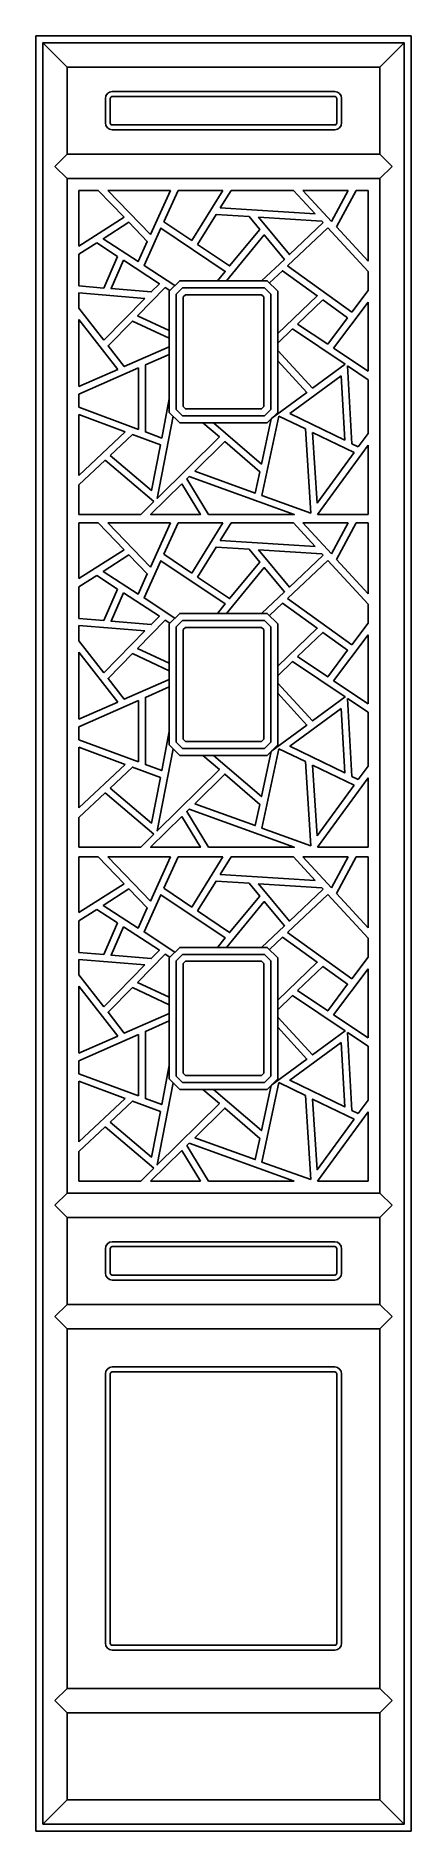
# Model space of a CAD drawing. Header units: metres. Extents: x 0 to 540, y 0 to 2580.
import ezdxf

# ---------------------------------------------------------------- set-up
doc = ezdxf.new("R2010")
doc.units = ezdxf.units.M
for name, color, linetype in [('3', 3, 'Continuous'), ('4', 4, 'Continuous'), ('7', 7, 'Continuous')]:
    doc.layers.add(name, color=color, linetype=linetype)

msp = doc.modelspace()

# ---------------------------------------------------------------- linework, layer by layer
at = {"layer": '3'}
for p, q in [((10, 2570), (45, 2535)), ((495, 2535), (530, 2570)), ((45, 2410), (27.5, 2392.5)), ((495, 2410), (512.5, 2392.5)), ((27.5, 2392.5), (45, 2375)), ((495, 2375), (512.5, 2392.5)), ((126.83, 2319.44), (89.56, 2358)), ((103.47, 2358), (164.84, 2294.51)), ((164.84, 2294.51), (193.81, 2358)), ((204.8, 2358), (184.26, 2312.98)), ((224.43, 2285.94), (269.16, 2358)), ((280.93, 2358), (265.39, 2332.96)), ((401.81, 2324.17), (370.64, 2358)), ((384.24, 2358), (425.3, 2313.43)), ((425.3, 2313.43), (449.33, 2358)), ((460.69, 2358), (432.46, 2305.65)), ((265.39, 2332.96), (401.81, 2324.17)), ((62, 2278), (126.83, 2319.44)), ((184.26, 2312.98), (224.43, 2285.94)), ((420.13, 2304.28), (362.29, 2249.6)), ((478, 2241.46), (420.13, 2304.28)), ((432.46, 2305.65), (478, 2256.22)), ((62, 2266.13), (87.71, 2282.57)), ((87.71, 2282.57), (117.56, 2263.1)), ((117.56, 2263.1), (97.71, 2217.67)), ((362.29, 2249.6), (454.67, 2182.96)), ((97.71, 2217.67), (62, 2220.6)), ((62, 2210.56), (156.92, 2202.77)), ((156.92, 2202.77), (97.69, 2142.67)), ((376.66, 2165.88), (413.05, 2200.65)), ((413.05, 2200.65), (448.66, 2174.96)), ((478, 2197.38), (428.33, 2131.24)), ((454.67, 2182.96), (478, 2214.03)), ((97.69, 2142.67), (62, 2188.49)), ((62, 2172.22), (117.77, 2100.6)), ((448.66, 2174.96), (420.01, 2136.82)), ((348, 2138.5), (369.25, 2158.8)), ((369.25, 2158.8), (444.98, 2108.05)), ((420.01, 2136.82), (376.66, 2165.88)), ((398.14, 2073.58), (348, 2127.95)), ((428.33, 2131.24), (478, 2097.95)), ((62, 2065.15), (147.61, 2102.8)), ((117.77, 2100.6), (62, 2076.08)), ((147.61, 2102.8), (147.61, 2014.53)), ((365.45, 2037.1), (439.13, 2091.32)), ((444.98, 2108.05), (398.14, 2073.58)), ((439.13, 2091.32), (444.57, 1998.82)), ((478, 2085.92), (448.29, 2105.83)), ((448.29, 2105.83), (454.88, 1993.83)), ((147.61, 2014.53), (62, 2046.46)), ((128.41, 2011.02), (62, 2035.79)), ((444.57, 1998.82), (365.45, 2037.1)), ((62, 1948.44), (128.41, 2011.02)), ((398.28, 2010.11), (404.62, 1908.38)), ((457.93, 1981.25), (398.28, 2010.11)), ((478, 1991.74), (405.02, 1892)), ((454.88, 1993.83), (463.94, 1989.45)), ((463.94, 1989.45), (478, 2008.68)), ((62, 1934.7), (99.49, 1970.03)), ((99.49, 1970.03), (169.93, 1910.78)), ((404.62, 1908.38), (457.93, 1981.25)), ((169.93, 1910.78), (150.87, 1892)), ((150.87, 1892), (62, 1892)), ((405.02, 1892), (478, 1892)), ((89.56, 1880), (62, 1880)), ((126.83, 1841.44), (89.56, 1880)), ((193.81, 1880), (103.47, 1880)), ((103.47, 1880), (164.84, 1816.51)), ((164.84, 1816.51), (193.81, 1880)), ((204.8, 1880), (184.26, 1834.98)), ((269.16, 1880), (204.8, 1880)), ((224.43, 1807.94), (269.16, 1880)), ((280.93, 1880), (265.39, 1854.96)), ((370.64, 1880), (280.93, 1880)), ((401.81, 1846.17), (370.64, 1880)), ((449.33, 1880), (384.24, 1880)), ((384.24, 1880), (425.3, 1835.43)), ((425.3, 1835.43), (449.33, 1880)), ((460.69, 1880), (432.46, 1827.65)), ((478, 1880), (460.69, 1880)), ((62, 1800), (126.83, 1841.44)), ((184.26, 1834.98), (224.43, 1807.94)), ((265.39, 1854.96), (401.81, 1846.17)), ((420.13, 1826.28), (362.29, 1771.6)), ((478, 1763.46), (420.13, 1826.28)), ((432.46, 1827.65), (478, 1778.22)), ((62, 1788.13), (87.71, 1804.57)), ((87.71, 1804.57), (117.56, 1785.1)), ((117.56, 1785.1), (97.71, 1739.67)), ((362.29, 1771.6), (454.67, 1704.96)), ((97.71, 1739.67), (62, 1742.6)), ((62, 1732.56), (156.92, 1724.77)), ((454.67, 1704.96), (478, 1736.03)), ((97.69, 1664.67), (62, 1710.49)), ((156.92, 1724.77), (97.69, 1664.67)), ((478, 1719.38), (428.33, 1653.24)), ((62, 1694.22), (117.77, 1622.6)), ((428.33, 1653.24), (478, 1619.95)), ((448.29, 1627.83), (454.88, 1515.83)), ((478, 1607.92), (448.29, 1627.83)), ((62, 1587.15), (147.61, 1624.8)), ((117.77, 1622.6), (62, 1598.08)), ((147.61, 1624.8), (147.61, 1536.53)), ((147.61, 1536.53), (62, 1568.46)), ((128.41, 1533.02), (62, 1557.79)), ((62, 1470.44), (128.41, 1533.02)), ((457.93, 1503.25), (398.28, 1532.11)), ((398.28, 1532.11), (404.62, 1430.38)), ((463.94, 1511.45), (478, 1530.68)), ((404.62, 1430.38), (457.93, 1503.25)), ((478, 1513.74), (405.02, 1414)), ((454.88, 1515.83), (463.94, 1511.45)), ((62, 1456.7), (99.49, 1492.03)), ((99.49, 1492.03), (169.93, 1432.78)), ((169.93, 1432.78), (150.87, 1414)), ((150.87, 1414), (62, 1414)), ((89.56, 1400), (62, 1400)), ((126.83, 1361.44), (89.56, 1400)), ((193.81, 1400), (103.47, 1400)), ((103.47, 1400), (164.84, 1336.51)), ((164.84, 1336.51), (193.81, 1400)), ((204.8, 1400), (184.26, 1354.98)), ((269.16, 1400), (204.8, 1400)), ((224.43, 1327.94), (269.16, 1400)), ((280.93, 1400), (265.39, 1374.96)), ((370.64, 1400), (280.93, 1400)), ((401.81, 1366.17), (370.64, 1400)), ((449.33, 1400), (384.24, 1400)), ((384.24, 1400), (425.3, 1355.43)), ((405.02, 1414), (478, 1414)), ((425.3, 1355.43), (449.33, 1400)), ((460.69, 1400), (432.46, 1347.65)), ((478, 1400), (460.69, 1400)), ((265.39, 1374.96), (401.81, 1366.17)), ((62, 1320), (126.83, 1361.44)), ((184.26, 1354.98), (224.43, 1327.94)), ((420.13, 1346.28), (362.29, 1291.6)), ((478, 1283.46), (420.13, 1346.28)), ((432.46, 1347.65), (478, 1298.22)), ((62, 1308.13), (87.71, 1324.57)), ((87.71, 1324.57), (117.56, 1305.1)), ((117.56, 1305.1), (97.71, 1259.67)), ((362.29, 1291.6), (454.67, 1224.96)), ((97.71, 1259.67), (62, 1262.6)), ((62, 1252.56), (156.92, 1244.77)), ((156.92, 1244.77), (97.69, 1184.67)), ((478, 1239.38), (428.33, 1173.24)), ((454.67, 1224.96), (478, 1256.03)), ((97.69, 1184.67), (62, 1230.49)), ((62, 1214.22), (117.77, 1142.6)), ((428.33, 1173.24), (478, 1139.95)), ((62, 1107.15), (147.61, 1144.8)), ((117.77, 1142.6), (62, 1118.08)), ((147.61, 1144.8), (147.61, 1056.53)), ((478, 1127.92), (448.29, 1147.83)), ((448.29, 1147.83), (454.88, 1035.83)), ((147.61, 1056.53), (62, 1088.46)), ((128.41, 1053.02), (62, 1077.79)), ((325.18, 961.6), (349.66, 1075.63)), ((349.66, 1075.63), (387.95, 1057.11)), ((62, 990.44), (128.41, 1053.02)), ((387.95, 1057.11), (395.48, 936.22)), ((478, 1033.74), (405.02, 934)), ((454.88, 1035.83), (463.94, 1031.45)), ((463.94, 1031.45), (478, 1050.68)), ((62, 976.7), (99.49, 1012.03)), ((99.49, 1012.03), (169.93, 952.78)), ((220.67, 988.73), (217.15, 985.26)), ((217.15, 985.26), (248.39, 934)), ((371.84, 934), (220.67, 988.73)), ((165.12, 934), (209.83, 978.05)), ((209.83, 978.05), (236.68, 934)), ((395.48, 936.22), (325.18, 961.6)), ((169.93, 952.78), (150.87, 934)), ((27.5, 899.5), (45, 917)), ((495, 917), (512.5, 899.5)), ((45, 882), (27.5, 899.5)), ((495, 882), (512.5, 899.5)), ((27.5, 739.5), (45, 757)), ((495, 757), (512.5, 739.5)), ((45, 722), (27.5, 739.5)), ((495, 722), (512.5, 739.5)), ((27.5, 187.5), (45, 205)), ((45, 170), (27.5, 187.5)), ((495, 205), (512.5, 187.5)), ((495, 170), (512.5, 187.5)), ((10, 10), (45, 45)), ((495, 45), (530, 10))]:
    msp.add_line(p, q, dxfattribs=at)
for points in [[(10, 10), (530, 10), (530, 2570), (10, 2570)], [(232.73, 2280.35), (278.83, 2249.33), (322.08, 2301.77), (306.78, 2320.27), (259.41, 2323.32)], [(413.36, 2311.63), (364.84, 2265.77), (320.48, 2319.39), (411.62, 2313.52)], [(126.05, 2257.56), (177.71, 2223.87), (166.07, 2212.05), (108.25, 2216.8)], [(192, 2213.07), (206.93, 2228), (333.07, 2228), (348, 2213.07), (348, 2038.93), (333.07, 2024), (206.93, 2024), (192, 2038.93)], [(202, 2208.93), (211.07, 2218), (328.93, 2218), (338, 2208.93), (338, 2043.07), (328.93, 2034), (211.07, 2034), (202, 2043.07)], [(212, 2204.79), (215.21, 2208), (324.79, 2208), (328, 2204.79), (328, 2047.21), (324.79, 2044), (215.21, 2044), (212, 2047.21)], [(349.66, 2033.63), (387.95, 2015.11), (395.48, 1894.22), (325.18, 1919.6)], [(106.82, 1976.93), (138.86, 2007.12), (179.19, 1992.07), (166.57, 1926.68)], [(228.54, 1954.49), (271.74, 1997.05), (322.25, 1953.57), (315.69, 1923.03)], [(209.83, 1936.05), (236.68, 1892), (165.12, 1892)], [(248.39, 1892), (371.84, 1892), (220.67, 1946.73), (217.15, 1943.26)], [(232.73, 1802.35), (278.83, 1771.33), (322.08, 1823.77), (306.78, 1842.27), (259.41, 1845.32)], [(413.36, 1833.63), (364.84, 1787.77), (320.48, 1841.39), (411.62, 1835.52)], [(126.05, 1779.56), (177.71, 1745.87), (166.07, 1734.05), (108.25, 1738.8)], [(192, 1735.07), (206.93, 1750), (333.07, 1750), (348, 1735.07), (348, 1560.93), (333.07, 1546), (206.93, 1546), (192, 1560.93)], [(202, 1730.93), (211.07, 1740), (328.93, 1740), (338, 1730.93), (338, 1565.07), (328.93, 1556), (211.07, 1556), (202, 1565.07)], [(212, 1726.79), (215.21, 1730), (324.79, 1730), (328, 1726.79), (328, 1569.21), (324.79, 1566), (215.21, 1566), (212, 1569.21)], [(376.66, 1687.88), (413.05, 1722.65), (448.66, 1696.96), (420.01, 1658.82)], [(439.13, 1613.32), (444.57, 1520.82), (365.45, 1559.1)], [(349.66, 1555.63), (387.95, 1537.11), (395.48, 1416.22), (325.18, 1441.6)], [(106.82, 1498.93), (138.86, 1529.12), (179.19, 1514.07), (166.57, 1448.68)], [(228.54, 1476.49), (271.74, 1519.05), (322.25, 1475.57), (315.69, 1445.03)], [(209.83, 1458.05), (236.68, 1414), (165.12, 1414)], [(248.39, 1414), (371.84, 1414), (220.67, 1468.73), (217.15, 1465.26)], [(232.73, 1322.35), (278.83, 1291.33), (322.08, 1343.77), (306.78, 1362.27), (259.41, 1365.32)], [(413.36, 1353.63), (364.84, 1307.77), (320.48, 1361.39), (411.62, 1355.52)], [(126.05, 1299.56), (177.71, 1265.87), (166.07, 1254.05), (108.25, 1258.8)], [(192, 1255.07), (206.93, 1270), (333.07, 1270), (348, 1255.07), (348, 1080.93), (333.07, 1066), (206.93, 1066), (192, 1080.93)], [(202, 1250.93), (211.07, 1260), (328.93, 1260), (338, 1250.93), (338, 1085.07), (328.93, 1076), (211.07, 1076), (202, 1085.07)], [(212, 1246.79), (215.21, 1250), (324.79, 1250), (328, 1246.79), (328, 1089.21), (324.79, 1086), (215.21, 1086), (212, 1089.21)], [(376.66, 1207.88), (413.05, 1242.65), (448.66, 1216.96), (420.01, 1178.82)], [(439.13, 1133.32), (444.57, 1040.82), (365.45, 1079.1)], [(106.82, 1018.93), (138.86, 1049.12), (179.19, 1034.07), (166.57, 968.68)], [(228.54, 996.49), (271.74, 1039.05), (322.25, 995.57), (315.69, 965.03)], [(457.93, 1023.25), (398.28, 1052.11), (404.62, 950.38)]]:
    msp.add_lwpolyline(points, close=True, dxfattribs=at)
for points in [[(110, 2445), (430, 2445, 0.41), (440, 2455), (440, 2490, 0.41), (430, 2500), (110, 2500, 0.41), (100, 2490), (100, 2455, 0.41)], [(110, 2452), (430, 2452, 0.41), (433, 2455), (433, 2490, 0.41), (430, 2493), (110, 2493, 0.41), (107, 2490), (107, 2455, 0.41)], [(110, 847), (430, 847, -0.41), (440, 837), (440, 802, -0.41), (430, 792), (110, 792, -0.41), (100, 802), (100, 837, -0.41)], [(110, 840), (430, 840, -0.41), (433, 837), (433, 802, -0.41), (430, 799), (110, 799, -0.41), (107, 802), (107, 837, -0.41)], [(110, 667), (430, 667, -0.41), (440, 657), (440, 270, -0.41), (430, 260), (110, 260, -0.41), (100, 270), (100, 657, -0.41)], [(110, 660), (430, 660, -0.41), (433, 657), (433, 270, -0.41), (430, 267), (110, 267, -0.41), (107, 270), (107, 657, -0.41)]]:
    msp.add_lwpolyline(points, format="xyb", close=True, dxfattribs=at)
for points in [[(160.38, 2284.74), (147.15, 2255.74), (96.96, 2288.48), (133.93, 2312.11), (160.88, 2284.23)], [(200.12, 2221.19), (155.62, 2250.21), (180.05, 2303.76), (272.44, 2241.57), (261.24, 2228)], [(274.21, 2228), (328.57, 2293.93), (357.55, 2258.88), (324.88, 2228)], [(336.17, 2224.91), (354.89, 2242.6), (404.81, 2206.6), (348, 2152.33)], [(192.89, 2213.96), (186.26, 2218.29), (146.29, 2177.74), (192, 2156.43)], [(192, 2133.25), (127.21, 2104.76), (103.88, 2134.71), (138.84, 2170.18), (192, 2145.4)], [(192, 2122.33), (157.61, 2107.2), (157.61, 2010.8), (181.12, 2002.03), (192, 2058.42)], [(348, 2113.2), (390.04, 2067.61), (339.47, 2030.39)], [(197.38, 2033.55), (174.57, 1915.35), (264.14, 2003.6), (240.44, 2024)], [(255.77, 2024), (324.64, 1964.71), (338.54, 2029.46)], [(160.38, 1806.74), (147.15, 1777.74), (96.96, 1810.48), (133.93, 1834.11), (160.88, 1806.23)], [(200.12, 1743.19), (155.62, 1772.21), (180.05, 1825.76), (272.44, 1763.57), (261.24, 1750)], [(274.21, 1750), (328.57, 1815.93), (357.55, 1780.88), (324.88, 1750)], [(336.17, 1746.91), (354.89, 1764.6), (404.81, 1728.6), (348, 1674.33)], [(192.89, 1735.96), (186.26, 1740.29), (146.29, 1699.74), (192, 1678.43)], [(192, 1655.25), (127.21, 1626.76), (103.88, 1656.71), (138.84, 1692.18), (192, 1667.4)], [(348, 1660.5), (369.25, 1680.8), (444.98, 1630.05), (398.14, 1595.58), (348, 1649.95)], [(192, 1644.33), (157.61, 1629.2), (157.61, 1532.8), (181.12, 1524.03), (192, 1580.42)], [(348, 1635.2), (390.04, 1589.61), (339.47, 1552.39)], [(197.38, 1555.55), (174.57, 1437.35), (264.14, 1525.6), (240.44, 1546)], [(255.77, 1546), (324.64, 1486.71), (338.54, 1551.46)], [(160.38, 1326.74), (147.15, 1297.74), (96.96, 1330.48), (133.93, 1354.11), (160.88, 1326.23)], [(200.12, 1263.19), (155.62, 1292.21), (180.05, 1345.76), (272.44, 1283.57), (261.24, 1270)], [(274.21, 1270), (328.57, 1335.93), (357.55, 1300.88), (324.88, 1270)], [(336.17, 1266.91), (354.89, 1284.6), (404.81, 1248.6), (348, 1194.33)], [(192.89, 1255.96), (186.26, 1260.29), (146.29, 1219.74), (192, 1198.43)], [(192, 1175.25), (127.21, 1146.76), (103.88, 1176.71), (138.84, 1212.18), (192, 1187.4)], [(348, 1180.5), (369.25, 1200.8), (444.98, 1150.05), (398.14, 1115.58), (348, 1169.95)], [(192, 1164.33), (157.61, 1149.2), (157.61, 1052.8), (181.12, 1044.03), (192, 1100.42)], [(348, 1155.2), (390.04, 1109.61), (339.47, 1072.39)], [(197.38, 1075.55), (174.57, 957.35), (264.14, 1045.6), (240.44, 1066)], [(255.77, 1066), (324.64, 1006.71), (338.54, 1071.46)]]:
    msp.add_lwpolyline(points, dxfattribs=at)
at = {"layer": '4'}
msp.add_lwpolyline([(0, 0), (540, 0), (540, 2580), (0, 2580)], close=True, dxfattribs=at)
at = {"layer": '7'}
for p, q in [((495, 2535), (45, 2535)), ((45, 2535), (45, 2410)), ((495, 2535), (495, 2410)), ((45, 2410), (495, 2410)), ((45, 2375), (45, 917)), ((45, 2375), (495, 2375)), ((495, 917), (495, 2375)), ((62, 2358), (62, 2278)), ((89.56, 2358), (62, 2358)), ((193.81, 2358), (103.47, 2358)), ((269.16, 2358), (204.8, 2358)), ((370.64, 2358), (280.93, 2358)), ((449.33, 2358), (384.24, 2358)), ((478, 2358), (460.69, 2358)), ((478, 2256.22), (478, 2358)), ((62, 2220.6), (62, 2266.13)), ((478, 2214.03), (478, 2241.46)), ((62, 2188.49), (62, 2210.56)), ((478, 2097.95), (478, 2197.38)), ((62, 2076.08), (62, 2172.22)), ((62, 2046.46), (62, 2065.15)), ((478, 2008.68), (478, 2085.92)), ((62, 2035.79), (62, 1948.44)), ((478, 1892), (478, 1991.74)), ((62, 1892), (62, 1934.7)), ((62, 1880), (62, 1800)), ((478, 1778.22), (478, 1880)), ((62, 1742.6), (62, 1788.13)), ((478, 1736.03), (478, 1763.46)), ((62, 1710.49), (62, 1732.56)), ((478, 1619.95), (478, 1719.38)), ((62, 1598.08), (62, 1694.22)), ((478, 1530.68), (478, 1607.92)), ((62, 1568.46), (62, 1587.15)), ((62, 1557.79), (62, 1470.44)), ((478, 1414), (478, 1513.74)), ((62, 1414), (62, 1456.7)), ((62, 1400), (62, 1320)), ((478, 1298.22), (478, 1400)), ((62, 1262.6), (62, 1308.13)), ((478, 1256.03), (478, 1283.46)), ((62, 1230.49), (62, 1252.56)), ((478, 1139.95), (478, 1239.38)), ((62, 1118.08), (62, 1214.22)), ((478, 1050.68), (478, 1127.92)), ((62, 1088.46), (62, 1107.15)), ((62, 1077.79), (62, 990.44)), ((478, 934), (478, 1033.74)), ((62, 934), (62, 976.7)), ((150.87, 934), (62, 934)), ((236.68, 934), (165.12, 934)), ((248.39, 934), (371.84, 934)), ((405.02, 934), (478, 934)), ((45, 917), (495, 917)), ((45, 882), (495, 882)), ((45, 882), (45, 757)), ((495, 757), (495, 882)), ((45, 757), (495, 757)), ((45, 722), (45, 205)), ((45, 722), (495, 722)), ((495, 205), (495, 722)), ((45, 205), (495, 205)), ((45, 170), (495, 170)), ((45, 170), (45, 45)), ((495, 45), (495, 170)), ((45, 45), (495, 45))]:
    msp.add_line(p, q, dxfattribs=at)

doc.saveas('drawing.dxf')
